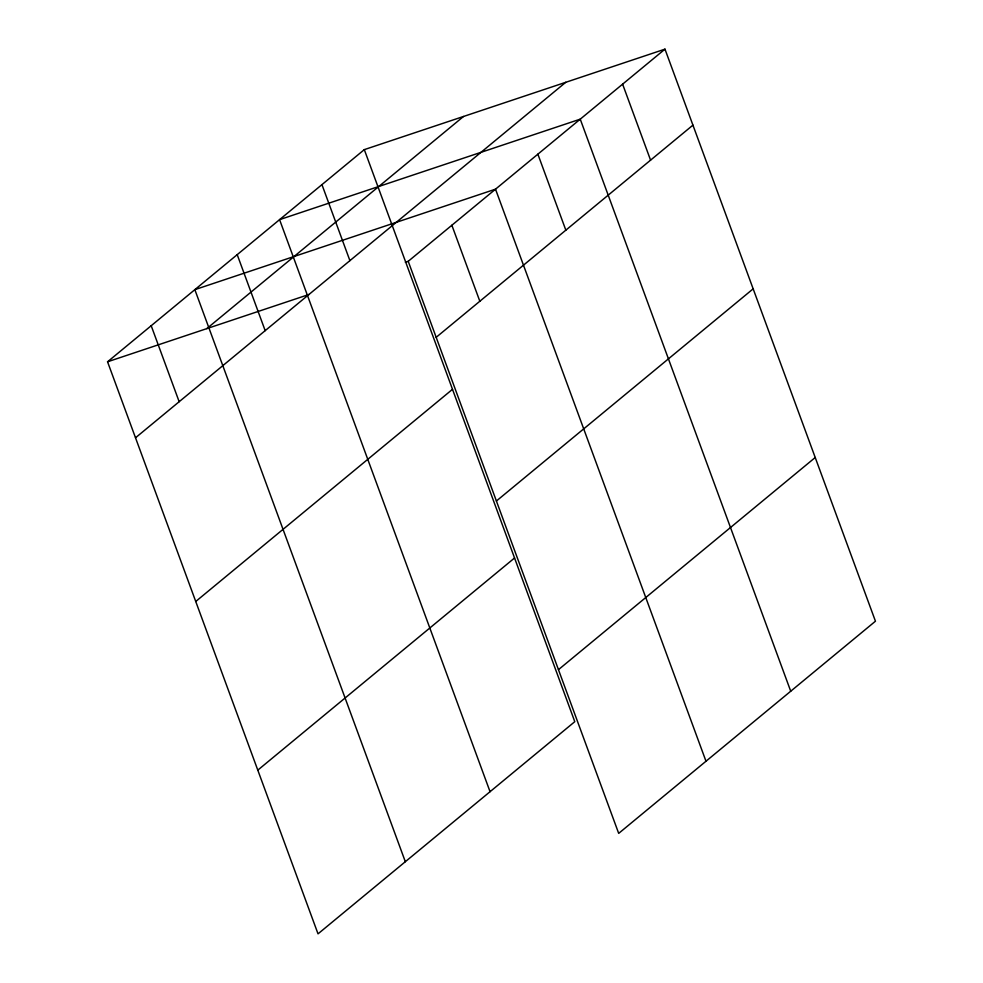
<?xml version="1.0" encoding="UTF-8"?>
<svg xmlns="http://www.w3.org/2000/svg" width="983" height="983" viewBox="0 0 983 983"><rect width="100%" height="100%" fill="white"/><g stroke="black" fill="none" stroke-linecap="round" stroke-linejoin="round"><path stroke-width="1.47" d="M364.312 149.625L574.785 721.682L318.025 933.85L107.552 361.793L364.312 149.625L664.975 49.15L875.448 621.207L618.688 833.375L408.215 261.318L664.975 49.15M206.774 328.629L463.521 116.473M135.507 437.791L565.753 82.302M436.182 337.316L692.929 125.148M195.74 601.485L452.499 389.317M496.403 501.011L753.162 288.842M257.792 770.144L514.551 557.988M558.467 669.669L815.226 457.513M107.552 361.793L308.994 294.47M405.34 262.277L408.215 261.318M622.608 84.157L650.574 160.155M790.725 691.221L580.24 119.164L279.577 219.639L490.05 791.696M537.873 154.171L565.839 230.169M705.991 761.235L495.518 189.178L194.843 289.653L405.328 861.71M451.861 225.242L479.827 301.24M321.945 184.632L349.899 260.63M237.21 254.646L265.177 330.644M151.198 325.717L179.164 401.715"/></g></svg>
